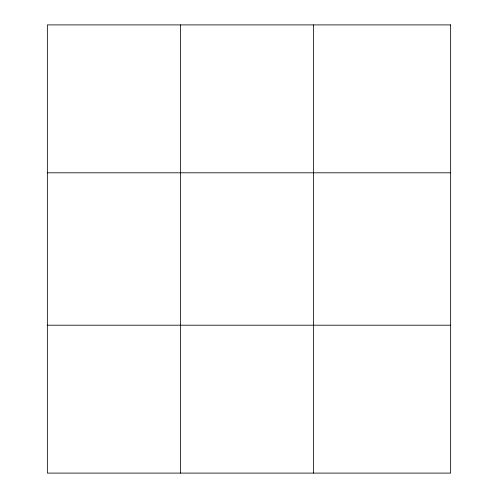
<?xml version="1.0" encoding="UTF-8"?>
<svg xmlns="http://www.w3.org/2000/svg" width="498" height="498" viewBox="0 0 498 498"><rect width="100%" height="100%" fill="white"/><g stroke="black" fill="none" stroke-linecap="round" stroke-linejoin="round"><path stroke-width="0.75" d="M180.444 473.1L180.444 24.9M313.528 473.1L313.528 24.9M47.354 172.806L450.646 172.806M47.354 325.194L450.646 325.194M450.646 24.9L450.646 473.1L47.354 473.1L47.354 24.9L450.646 24.9"/></g></svg>
